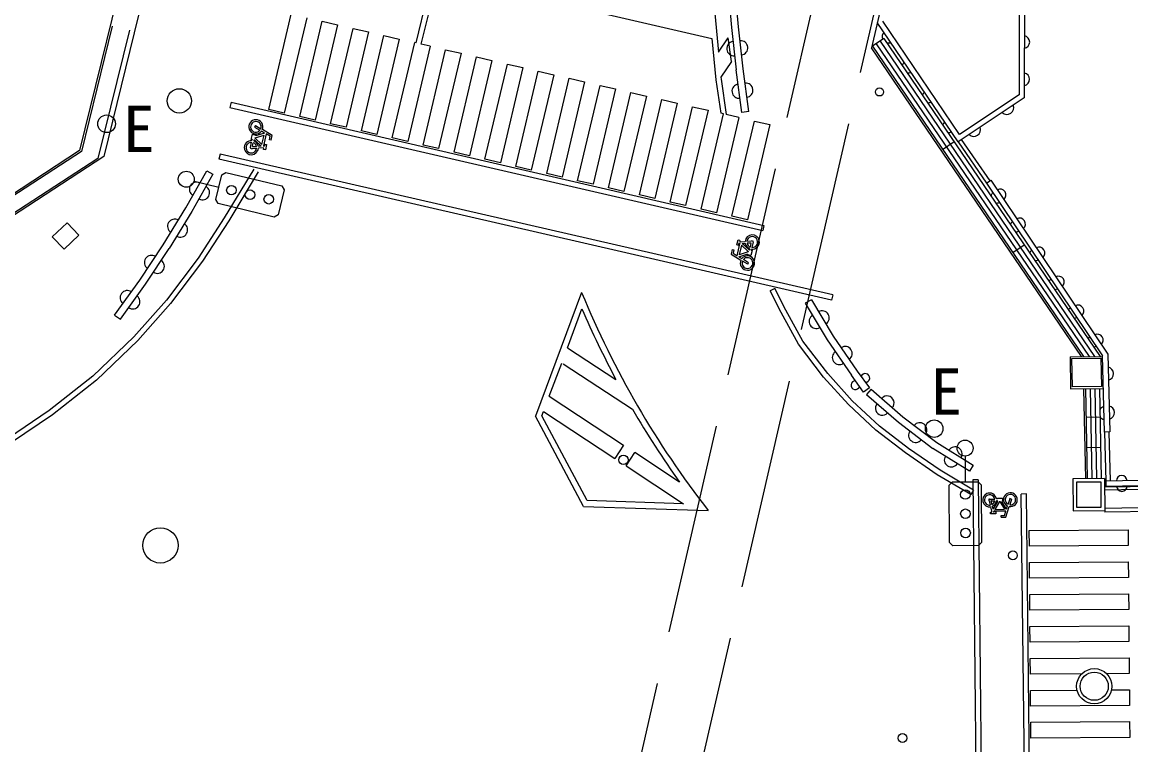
# Model space of a CAD drawing. Units: millimetres, scale not verified. Extents: x 40000 to 680000, y 20000 to 380000.
# Drawn here: x 425277 to 456778, y 286955 to 307496 of the extents above; entities that cross this region are included whole.
import ezdxf
from ezdxf.enums import TextEntityAlignment as Align

# ---------------------------------------------------------------- set-up
doc = ezdxf.new("R2010")
doc.units = ezdxf.units.MM
doc.header["$LTSCALE"] = 1000
doc.linetypes.add('DASHED', pattern=[7.5, 6, -1.5])
for name, color, linetype, lineweight in [('M-BGD', 7, 'Continuous', 25), ('M-BGD-EXST', 7, 'Continuous', 25), ('M-STR-STRC', 7, 'Continuous', 25)]:
    doc.layers.add(name, color=color, linetype=linetype, lineweight=lineweight)
doc.styles.add('ＭＳ ゴシック', font='')
doc.styles.get('ＭＳ ゴシック').set_extended_font_data('MS Gothic')

msp = doc.modelspace()

# ---------------------------------------------------------------- linework, layer by layer
at = {"layer": 'M-BGD'}
for p, q in [((431160, 321129), (426904, 303845)), ((431850, 320960), (427593, 303674)), ((450806, 312822), (449407, 306763)), ((453765, 311676), (453751, 305347)), ((445327, 308572), (445428, 307347)), ((445627, 307366), (445527, 308584)), ((451869, 304090), (449575, 307490)), ((445428, 307347), (445565, 306141)), ((445764, 306165), (445627, 307366)), ((449763, 307032), (449436, 306809)), ((449545, 306884), (455592, 297991)), ((449654, 306958), (455749, 297993)), ((449763, 307032), (455907, 297996)), ((455374, 297988), (449407, 306763)), ((449436, 306809), (455434, 297989)), ((445723, 304930), (445565, 306141)), ((445922, 304955), (445764, 306165)), ((453751, 305347), (451869, 304090)), ((445922, 304955), (445723, 304930)), ((451429, 303879), (451756, 304101)), ((451869, 304090), (452679, 302920)), ((452778, 302988), (451969, 304157)), ((426904, 303845), (416686, 297176)), ((429930, 302220), (430524, 303273)), ((430698, 303174), (430102, 302118)), ((430524, 303273), (430698, 303174)), ((452679, 302920), (452802, 303005)), ((452679, 302920), (455972, 298010)), ((429285, 301168), (429930, 302220)), ((430102, 302118), (429454, 301061)), ((426553, 301794), (426133, 301393)), ((426891, 301440), (426553, 301794)), ((426133, 301393), (426472, 301039)), ((426472, 301039), (426891, 301440)), ((428617, 300162), (429285, 301168)), ((453421, 300948), (453749, 301170)), ((428781, 300048), (429454, 301061)), ((427904, 299169), (428617, 300162)), ((428067, 299052), (428781, 300048)), ((447700, 299608), (447528, 299505)), ((447700, 299608), (448319, 298575)), ((447528, 299505), (448150, 298467)), ((427904, 299169), (428067, 299052)), ((448150, 298467), (448837, 297465)), ((448319, 298575), (449001, 297580)), ((456031, 295843), (455972, 298010)), ((455053, 297983), (455972, 297997)), ((455053, 297983), (455067, 297073)), ((449185, 296981), (448837, 297465)), ((449001, 297580), (449348, 297098)), ((449348, 297098), (449185, 296981)), ((449404, 297066), (449271, 296916)), ((449404, 297066), (450298, 296278)), ((455067, 297073), (455997, 297087)), ((455436, 297078), (455486, 294518)), ((455486, 297079), (455536, 294519)), ((455619, 297081), (455669, 294519)), ((455751, 297083), (455802, 294520)), ((455884, 297085), (455935, 294520)), ((449271, 296916), (450172, 296123)), ((450172, 296123), (451155, 295379)), ((450298, 296278), (451268, 295544)), ((455502, 296272), (455900, 296280)), ((456181, 295847), (456031, 295843)), ((456031, 295843), (456070, 294452)), ((456151, 295846), (456190, 294454)), ((451268, 295544), (452299, 294905)), ((452193, 294735), (451155, 295379)), ((455519, 295408), (455917, 295416)), ((452299, 294905), (452193, 294735)), ((456034, 294285), (473079, 294552)), ((456033, 294521), (455133, 294517)), ((455133, 294517), (455136, 293607)), ((456033, 294521), (456036, 293565)), ((460578, 294525), (456070, 294452)), ((456070, 294452), (456072, 294302)), ((460580, 294375), (456072, 294302)), ((455136, 293607), (456036, 293611)), ((473090, 293832), (456036, 293565))]:
    msp.add_line(p, q, dxfattribs=at)
at = {"layer": 'M-BGD', "linetype": 'DASHED'}
for p, q in [((440311, 275544), (450420, 319625)), ((452111, 319223), (441976, 275120)), ((429631, 314666), (426960, 303822)), ((430116, 314547), (427427, 303625)), ((426960, 303822), (423303, 301435)), ((427427, 303625), (423532, 301083)), ((456034, 294205), (473080, 294472)), ((456036, 293685), (473088, 293952))]:
    msp.add_line(p, q, dxfattribs=at)
at = {"layer": 'M-BGD'}
for points in [[(453615, 311633), (453602, 305427), (451910, 304298), (449736, 307520)], [(427593, 303674), (416843, 296657), (407816, 296579)], [(452802, 303005), (456120, 298058), (456181, 295847)]]:
    msp.add_lwpolyline(points, dxfattribs=at)
for points in [[(455945, 297137), (455116, 297128), (455103, 297933), (455923, 297946)], [(455236, 293707), (455936, 293710), (455933, 294420), (455233, 294418)]]:
    msp.add_lwpolyline(points, close=True, dxfattribs=at)
for centre, radius in [((429742, 305258), 345), ((449637, 305512), 115), ((442362, 295054), 132), ((429205, 292624), 502), ((453427, 292341), 125), ((455738, 288621), 500), ((455738, 288621), 400), ((450289, 287148), 125)]:
    msp.add_circle(centre, radius, dxfattribs=at)
for centre, radius, start, end in [((449880, 307077), 172, 131.4669, 204.7887), ((445498, 306743), 202, 96.9452, 276.0643), ((445694, 306765), 202, 276.9459, 96.0633), ((449880, 307077), 172, 259.1278, 296.5696), ((453727, 306929), 178, 278.9386, 80.8078), ((450454, 306227), 172, 131.4702, 167.6519), ((450454, 306227), 172, 260.7649, 296.573), ((453725, 305874), 178, 278.9385, 80.8094), ((445648, 305535), 203, 98.3604, 276.502), ((445839, 305560), 203, 278.3607, 96.5017), ((451027, 305378), 172, 131.4619, 166.059), ((451027, 305378), 172, 262.3717, 296.5625), ((453257, 305069), 194, 226.7283, 20.7205), ((451601, 304528), 172, 131.4602, 164.5103), ((451601, 304528), 172, 263.9227, 296.5642), ((452316, 304441), 194, 226.7274, 20.7226), ((430228, 302745), 202, 60.9905, 240.1431), ((430400, 302649), 202, 240.9902, 60.1447), ((453065, 302584), 166, 309.4627, 118.2361), ((452966, 302519), 165, 129.0297, 166.312), ((452966, 302519), 165, 262.11, 298.6752), ((429612, 301691), 206, 60.0452, 236.9483), ((453515, 301701), 165, 129.0295, 163.446), ((453618, 301759), 166, 309.4622, 118.2352), ((429773, 301592), 206, 240.0465, 56.947), ((453514, 301701), 165, 264.9751, 298.674), ((428952, 300664), 201, 56.7884, 235.9879), ((454063, 300882), 165, 129.0233, 160.7004), ((454171, 300935), 166, 309.4627, 118.2358), ((429116, 300555), 201, 236.7887, 55.9863), ((454063, 300882), 165, 267.7287, 298.6739), ((454724, 300110), 166, 309.4622, 118.2352), ((454612, 300064), 165, 129.0207, 158.0463), ((454612, 300064), 165, 270.3863, 298.6734), ((428263, 299663), 204, 55.3957, 233.2954), ((428420, 299551), 204, 235.3937, 53.2973), ((448009, 299091), 201, 301.1123, 120.723), ((455161, 299246), 165, 129.0251, 155.4626), ((455277, 299286), 166, 309.4641, 118.2346), ((447838, 298989), 201, 121.1123, 300.723), ((455161, 299246), 165, 272.9495, 298.6878), ((455710, 298428), 165, 129.0313, 152.9452), ((455830, 298461), 166, 309.4646, 118.2352), ((448496, 297965), 201, 124.7346, 304.1413), ((448659, 298077), 201, 304.7346, 124.1413), ((455710, 298428), 165, 275.4838, 298.6575), ((456097, 297504), 188, 283.2759, 79.845), ((449235, 297383), 124, 268.3935, 163.1241), ((456020, 297469), 184, 102.1575, 118.686), ((448951, 297178), 124, 88.3935, 343.1241), ((456020, 297469), 184, 244.4223, 260.9686), ((449852, 296673), 199, 318.2381, 138.9963), ((449718, 296521), 199, 138.2385, 318.9947), ((456050, 296386), 184, 102.1601, 146.7709), ((456127, 296399), 188, 283.2759, 79.845), ((456050, 296386), 184, 215.2278, 260.9546), ((450664, 295753), 203, 143.6623, 322.1322), ((450781, 295909), 203, 323.6623, 142.1322), ((451782, 295223), 202, 328.8115, 147.6265), ((451679, 295056), 202, 148.8128, 327.6258), ((456521, 294459), 150, 1.0379, 180.8166), ((456523, 294310), 150, 181.036, 0.8185)]:
    msp.add_arc(centre, radius, start, end, dxfattribs=at)
at = {"layer": 'M-BGD-EXST'}
for p, q in [((430783, 302452), (430954, 303159)), ((430954, 303159), (431064, 303226)), ((431064, 303226), (432655, 302840)), ((430161, 302977), (430869, 302806)), ((432721, 302730), (432550, 302023)), ((432655, 302840), (432721, 302730)), ((430850, 302342), (430783, 302452)), ((432441, 301956), (430850, 302342)), ((432550, 302023), (432441, 301956)), ((452069, 295160), (452073, 294433)), ((451619, 294339), (451709, 294430)), ((451629, 292702), (451619, 294339)), ((451709, 294430), (452437, 294435)), ((452437, 294435), (452529, 294344)), ((452529, 294344), (452539, 292707)), ((451720, 292612), (451629, 292702)), ((452539, 292707), (452448, 292616)), ((452448, 292616), (451720, 292612))]:
    msp.add_line(p, q, dxfattribs=at)
for centre, radius in [((427675, 304607), 250), ((429940, 303031), 227), ((431222, 302720), 136), ((431752, 302591), 136), ((432283, 302462), 136), ((451190, 295941), 250), ((452068, 295388), 227), ((452076, 294069), 136), ((452079, 293523), 136), ((452082, 292977), 136)]:
    msp.add_circle(centre, radius, dxfattribs=at)
at = {"layer": 'M-STR-STRC'}
for p, q in [((436467, 306906), (439282, 318291)), ((436614, 306872), (437099, 308836)), ((437099, 308836), (444875, 307028)), ((432285, 305015), (432923, 307724)), ((433361, 307623), (432724, 304913)), ((433163, 304812), (433800, 307522)), ((433800, 307522), (434239, 307420)), ((434239, 307420), (433601, 304711)), ((434040, 304609), (434677, 307319)), ((435116, 307218), (434478, 304508)), ((434677, 307319), (435116, 307218)), ((434917, 304407), (435555, 307116)), ((435993, 307015), (435356, 304306)), ((435555, 307116), (435993, 307015)), ((435794, 304204), (436432, 306914)), ((436467, 306906), (436432, 306914)), ((436871, 306813), (436614, 306872)), ((445063, 306640), (445334, 307048)), ((445428, 306376), (445334, 307048)), ((436871, 306813), (436233, 304103)), ((436672, 304002), (437309, 306711)), ((437748, 306610), (437110, 303901)), ((437309, 306711), (437748, 306610)), ((437549, 303799), (438187, 306509)), ((438187, 306509), (438625, 306408)), ((438625, 306408), (437988, 303698)), ((438426, 303597), (439064, 306306)), ((439502, 306205), (438865, 303496)), ((439064, 306306), (439502, 306205)), ((445428, 306376), (445131, 305929)), ((439304, 303394), (439941, 306104)), ((440380, 306003), (439742, 303293)), ((439941, 306104), (440380, 306003)), ((440181, 303192), (440819, 305901)), ((440819, 305901), (441257, 305800)), ((441257, 305800), (440619, 303091)), ((441058, 302989), (441696, 305699)), ((442134, 305598), (441497, 302888)), ((441696, 305699), (442134, 305598)), ((441936, 302787), (442573, 305496)), ((443012, 305395), (442374, 302685)), ((442573, 305496), (443012, 305395)), ((442813, 302584), (443451, 305294)), ((443451, 305294), (443889, 305192)), ((431211, 305217), (431177, 305071)), ((431177, 305071), (446319, 301572)), ((431211, 305217), (446352, 301718)), ((432724, 304913), (432285, 305015)), ((443889, 305192), (443251, 302483)), ((443690, 302382), (444328, 305091)), ((444766, 304990), (444129, 302280)), ((444328, 305091), (444766, 304990)), ((433601, 304711), (433163, 304812)), ((444568, 302179), (445205, 304889)), ((445644, 304787), (445006, 302078)), ((445205, 304889), (445124, 304907)), ((445644, 304787), (445280, 304871)), ((445445, 301977), (446082, 304686)), ((446082, 304686), (446521, 304585)), ((431787, 304161), (431819, 304309)), ((431819, 304309), (431918, 304288)), ((431908, 304554), (431882, 304511)), ((431882, 304511), (432032, 304422)), ((431908, 304554), (432058, 304466)), ((432163, 304345), (431912, 304263)), ((432163, 304345), (432076, 304396)), ((432380, 304276), (432102, 304440)), ((432208, 304317), (432134, 303980)), ((432322, 304251), (432208, 304318)), ((434478, 304508), (434040, 304609)), ((435356, 304306), (434917, 304407)), ((446521, 304585), (445883, 301875)), ((431763, 303934), (431795, 304080)), ((431812, 304156), (431787, 304161)), ((431812, 304156), (431806, 304130)), ((431823, 303974), (431844, 304069)), ((431861, 304145), (431855, 304119)), ((431885, 304140), (431861, 304145)), ((431885, 304140), (432067, 303973)), ((431898, 304197), (431900, 304206)), ((431898, 304197), (432091, 304019)), ((431900, 304206), (432150, 304288)), ((431918, 304288), (431912, 304263)), ((432091, 304019), (432150, 304288)), ((432170, 304026), (432156, 303960)), ((432170, 304026), (432219, 304015)), ((432219, 304015), (432187, 303867)), ((432301, 304152), (432322, 304251)), ((432350, 304141), (432301, 304152)), ((432350, 304141), (432380, 304276)), ((436233, 304103), (435794, 304204)), ((437110, 303901), (436672, 304002)), ((430903, 303743), (430869, 303597)), ((448310, 299744), (430903, 303743)), ((431763, 303934), (431758, 303910)), ((431758, 303910), (431807, 303899)), ((431807, 303899), (431809, 303909)), ((431809, 303909), (431938, 303915)), ((431823, 303974), (431820, 303960)), ((431820, 303960), (431935, 303965)), ((432069, 303971), (431986, 303967)), ((432122, 303923), (431989, 303917)), ((432143, 303903), (432122, 303923)), ((432156, 303960), (432134, 303980)), ((432138, 303878), (432143, 303903)), ((432187, 303867), (432138, 303878)), ((437988, 303698), (437549, 303799)), ((448277, 299598), (430869, 303597)), ((438865, 303496), (438426, 303597)), ((439742, 303293), (439304, 303394)), ((440619, 303091), (440181, 303192)), ((441497, 302888), (441058, 302989)), ((442374, 302685), (441936, 302787)), ((443251, 302483), (442813, 302584)), ((444129, 302280), (443690, 302382)), ((445006, 302078), (444568, 302179)), ((445883, 301875), (445445, 301977)), ((446352, 301718), (446319, 301572)), ((445584, 301164), (445618, 301313)), ((445633, 301152), (445584, 301164)), ((445591, 300858), (445670, 301198)), ((445618, 301313), (445668, 301302)), ((445633, 301152), (445649, 301219)), ((445649, 301219), (445670, 301198)), ((445713, 301158), (445650, 300886)), ((445668, 301302), (445662, 301276)), ((445662, 301276), (445684, 301256)), ((445684, 301256), (445818, 301261)), ((445907, 300976), (445713, 301158)), ((445736, 301207), (445821, 301209)), ((445920, 301033), (445739, 301204)), ((446001, 301267), (445870, 301262)), ((445989, 301215), (445873, 301211)), ((445985, 301201), (445963, 301104)), ((445985, 301201), (445989, 301215)), ((446003, 301276), (446001, 301267)), ((446053, 301265), (446003, 301276)), ((446047, 301240), (446013, 301093)), ((446047, 301240), (446053, 301265)), ((445450, 301038), (445418, 300902)), ((445418, 300902), (445697, 300732)), ((445450, 301038), (445499, 301026)), ((445499, 301026), (445476, 300926)), ((445476, 300926), (445591, 300857)), ((445637, 300829), (445892, 300909)), ((445905, 300967), (445650, 300886)), ((445886, 300884), (445892, 300909)), ((445985, 300861), (445886, 300884)), ((445907, 300976), (445905, 300967)), ((445920, 301033), (445945, 301028)), ((445945, 301028), (445951, 301054)), ((446020, 301010), (445985, 300861)), ((445995, 301016), (446001, 301043)), ((445995, 301016), (446020, 301010)), ((445637, 300829), (445724, 300776)), ((445892, 300614), (445741, 300705)), ((445919, 300657), (445768, 300749)), ((445892, 300614), (445919, 300657)), ((446664, 299930), (446529, 299863)), ((441173, 299812), (439858, 296297)), ((448310, 299744), (448277, 299598)), ((440768, 298239), (441182, 299348)), ((440768, 298239), (442147, 297341)), ((440254, 296867), (440606, 297807)), ((440646, 297782), (442616, 296498)), ((440254, 296867), (442367, 295470)), ((440046, 296309), (440093, 296434)), ((440093, 296434), (442119, 295095)), ((441225, 293728), (439858, 296297)), ((442367, 295470), (442119, 295095)), ((442438, 294884), (442686, 295260)), ((443954, 294422), (442686, 295260)), ((442438, 294884), (444065, 293809)), ((452441, 294491), (452291, 294489)), ((452291, 294489), (452381, 285843)), ((452441, 294491), (452531, 285845)), ((452309, 294194), (452232, 294066)), ((452765, 293940), (452740, 293940)), ((452740, 293940), (452741, 293891)), ((452765, 293940), (452910, 293942)), ((452986, 293943), (452960, 293943)), ((452986, 293967), (453134, 293969)), ((452986, 293943), (452986, 293967)), ((453134, 293969), (453135, 293871)), ((453340, 293953), (453289, 293791)), ((453387, 293939), (453336, 293776)), ((453387, 293939), (453340, 293953)), ((453813, 294085), (453663, 294083)), ((453759, 285745), (453663, 294083)), ((453909, 285746), (453813, 294085)), ((441225, 293728), (444769, 293615)), ((452741, 293891), (452750, 293891)), ((452750, 293891), (452784, 293769)), ((452833, 293596), (452798, 293721)), ((452816, 293892), (452801, 293891)), ((452801, 293891), (452832, 293784)), ((452816, 293892), (452911, 293893)), ((452819, 293571), (452833, 293596)), ((452867, 293657), (452845, 293735)), ((452987, 293869), (452869, 293660)), ((452876, 293572), (452890, 293597)), ((453227, 293601), (452890, 293597)), ((453044, 293870), (452918, 293646)), ((452918, 293646), (453187, 293649)), ((452987, 293894), (452961, 293893)), ((452987, 293869), (452987, 293894)), ((453044, 293870), (453053, 293870)), ((453053, 293870), (453187, 293649)), ((453135, 293871), (453111, 293870)), ((453244, 293650), (453111, 293870)), ((453189, 293477), (453228, 293601)), ((453225, 293428), (453321, 293729)), ((453244, 293650), (453274, 293744)), ((452794, 293522), (452794, 293571)), ((452794, 293571), (452819, 293571)), ((452942, 293523), (452794, 293522)), ((452942, 293573), (452876, 293572)), ((452942, 293573), (452942, 293523)), ((453091, 293476), (453189, 293477)), ((453091, 293426), (453091, 293476)), ((453091, 293426), (453225, 293428)), ((453891, 293048), (456700, 293067)), ((453895, 292598), (453891, 293048)), ((456700, 293067), (456704, 292617)), ((456704, 292617), (453895, 292598)), ((453898, 292139), (456707, 292158)), ((453902, 291689), (453898, 292139)), ((456707, 292158), (456711, 291708)), ((456711, 291708), (453902, 291689)), ((453906, 291230), (456715, 291249)), ((453910, 290780), (453906, 291230)), ((456715, 291249), (456719, 290799)), ((456719, 290799), (453910, 290780)), ((453913, 290321), (456722, 290341)), ((453917, 289871), (453913, 290321)), ((456722, 290341), (456726, 289891)), ((456726, 289891), (453917, 289871)), ((453921, 289413), (456730, 289432)), ((453925, 288963), (453921, 289413)), ((456730, 289432), (456734, 288982)), ((455382, 288973), (453925, 288963)), ((456734, 288982), (456089, 288977)), ((453929, 288504), (455250, 288513)), ((453932, 288054), (453929, 288504)), ((456228, 288520), (456737, 288523)), ((456737, 288523), (456741, 288073)), ((456741, 288073), (453932, 288054)), ((453936, 287595), (456745, 287614)), ((456745, 287614), (456749, 287164)), ((453940, 287145), (453936, 287595)), ((456749, 287164), (453940, 287145))]:
    msp.add_line(p, q, dxfattribs=at)
for points in [[(444923, 308212), (444938, 307943), (445063, 306640)], [(444875, 307028), (444988, 305858), (445124, 304907)], [(445131, 305929), (445136, 305876), (445280, 304871)], [(431856, 303318), (431020, 301932), (430278, 300789), (429378, 299590), (428453, 298550), (427289, 297433), (426048, 296460), (424892, 295672), (423830, 295048), (422598, 294553), (421496, 294256), (420142, 294027)], [(431984, 303240), (431147, 301852), (430401, 300703), (429494, 299495), (428561, 298446), (427388, 297319), (426137, 296339), (424972, 295545), (423897, 294913), (422646, 294411), (421528, 294109), (420167, 293879)], [(452309, 294194), (451357, 294760), (450462, 295381), (449633, 296017), (448863, 296733), (448164, 297505), (447459, 298426), (446972, 299309), (446664, 299930)], [(452232, 294066), (451276, 294634), (450374, 295259), (449536, 295902), (448756, 296628), (448048, 297409), (447333, 298344), (446839, 299239), (446529, 299863)], [(444065, 293809), (441329, 293896), (440046, 296309)]]:
    msp.add_lwpolyline(points, dxfattribs=at)
for centre, radius, start, end in [((431917, 304520), 202, 90.8362, 200.0488), ((431917, 304520), 151, 72.7096, 200.3438), ((431917, 304520), 202, 336.5861, 90.8373), ((431917, 304520), 151, 338.9995, 72.7124), ((431917, 304520), 202, 200.049, 322.2257), ((431917, 304520), 151, 200.3445, 319.8132), ((431788, 303929), 200, 84.8493, 191.1072), ((431788, 303929), 151, 87.2623, 219.9722), ((431788, 303929), 151, 13.7745, 68.0773), ((431788, 303929), 202, 10.9537, 70.4908), ((431788, 303929), 200, 191.1051, 356.2502), ((431788, 303929), 151, 219.9715, 354.5781), ((446022, 301246), 203, 10.4004, 175.5434), ((446022, 301246), 204, 190.2528, 249.7809), ((446022, 301246), 153, 39.2647, 173.8718), ((446022, 301246), 153, 193.0674, 247.3689), ((446022, 301246), 203, 264.1447, 10.401), ((446022, 301246), 153, 266.5573, 39.2653), ((445884, 300649), 204, 19.3433, 141.5188), ((445884, 300649), 204, 155.8813, 270.1309), ((445884, 300649), 153, 158.2964, 252.0061), ((445884, 300649), 153, 19.6363, 139.1081), ((445884, 300649), 153, 252.0045, 19.6387), ((445884, 300649), 204, 270.1296, 19.3427), ((465699, 309900), 26519, 202.3567, 217.8851), ((465699, 309900), 26691, 203.2868, 208.0684), ((465700, 309901), 26693, 210.1388, 215.4434), ((452765, 293916), 196, 114.1051, 279.2503), ((452765, 293916), 148, 142.9712, 277.5771), ((452765, 293916), 148, 10.2631, 142.971), ((452765, 293916), 196, 7.8507, 114.1052), ((453356, 293923), 197, 123.0491, 245.2267), ((453356, 293923), 148, 123.3456, 242.8108), ((453356, 293923), 197, 13.8369, 123.0472), ((453356, 293923), 148, 355.7092, 123.3444), ((453356, 293923), 197, 259.5868, 13.8355), ((453356, 293923), 148, 262.0002, 355.7113), ((452765, 293916), 148, 296.7756, 351.073), ((452765, 293916), 197, 293.9565, 353.4882)]:
    msp.add_arc(centre, radius, start, end, dxfattribs=at)

# ---------------------------------------------------------------- texts
at = {"layer": 'M-BGD-EXST', "style": 'ＭＳ ゴシック'}
for p in [(428591, 304464), (451535, 296999)]:
    msp.add_text('E', height=1320, dxfattribs=at).set_placement(p, align=Align.MIDDLE_CENTER)

doc.saveas('drawing.dxf')
